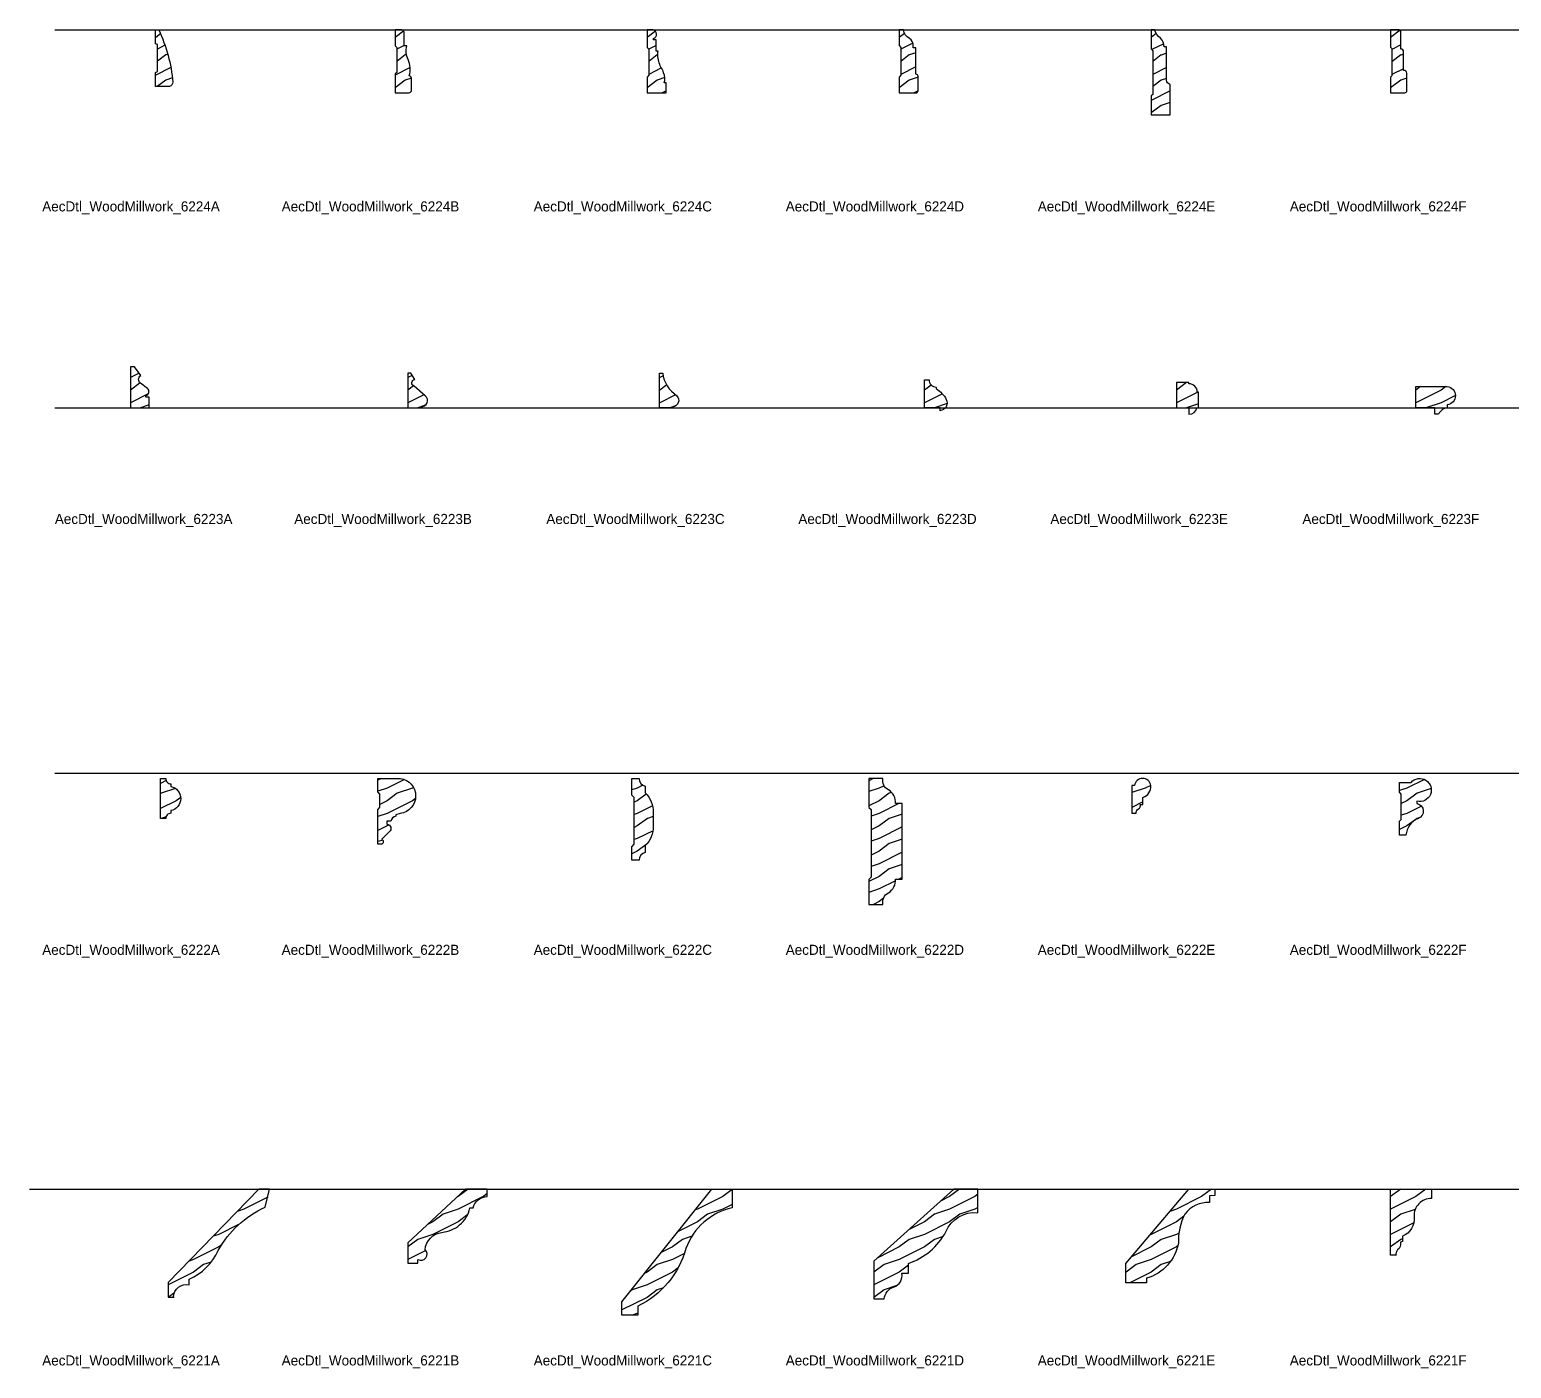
# Model space of a CAD drawing. Header units: inches. Extents: x 1 to 122, y 4 to 120.
# Drawn here: x 1 to 59.8, y 3.9 to 57 of the extents above; entities that cross this region are included whole.
import ezdxf

# ---------------------------------------------------------------- set-up
doc = ezdxf.new("R2010")
doc.units = ezdxf.units.IN
doc.header["$MEASUREMENT"] = 0
doc.layers.add('HATCH', color=170, linetype='Continuous')
doc.layers.add('THIN', color=151, linetype='Continuous')

# ---------------------------------------------------------------- blocks, each defined once
blk = doc.blocks.new('AecDtl_WoodMillwork_6221A')
at = {"layer": 'HATCH'}
h = blk.add_hatch(dxfattribs=at)
h.set_pattern_fill('WOOD_1', color=256, style=0)
h.set_pattern_definition([(216.8699, (-6.1, -10), (2.999999917824452, 2.000000123263317), [0.5, -4.5]), (206.5651, (-5.5, -10.3), (-0.9999991579409075, -1.000001309396381), [1.118034, -1.118034]), (198.4349, (-5.5, -10.8), (-2.000000434592961, -0.999998403222708), [0.632456, -2.529822])])
edge = h.paths.add_edge_path()
edge.add_arc((0.718921565199147, -4.287672921004106), 0.504328312603042, 78.00735095956162, 179.9553884398439, ccw=False)
edge.add_line((0.823714025946777, -3.794351943279171), (0.8237140259467779, -3.582126884706593))
edge.add_arc((-0.1074690634165307, -1.476442249844094), 2.302392174980668, 293.8561373262081, 335.2048836264208)
edge.add_arc((5.487186724402848, -4.36769849723262), 3.998737677036912, 114.1585253550115, 151.2116962114855, ccw=False)
edge.add_line((3.850652662372603, -0.719183830471728), (4.02352044570652, 0))
edge.add_line((4.02352044570652, 0), (3.59828942601367, 0))
edge.add_line((3.59828942601367, 0), (0, -3.706458108261511))
edge.add_line((0, -3.706458108261511), (0, -4.287297007446742))
edge.add_line((0, -4.287297007446742), (0.2361261670804629, -4.287297007446742))
at = {"layer": 'THIN'}
blk.add_lwpolyline([(0.2145934054698451, -4.287280241634456, -0.4766972513331473), (0.823714025946777, -3.794351943279171), (0.8237140259467779, -3.582126884706593, 0.1824013422802083), (1.982673007658144, -2.442007291742296, -0.1630985059143437), (3.850652662372603, -0.719183830471728), (4.02352044570652, 0), (3.59828942601367, 0), (0, -3.706458108261511), (0, -4.287297007446742), (0.2361261670804629, -4.287297007446742)], format="xyb", dxfattribs=at)
blk = doc.blocks.new('AecDtl_WoodMillwork_6221B')
at = {"layer": 'HATCH'}
h = blk.add_hatch(dxfattribs=at)
h.set_pattern_fill('WOOD_1', color=256, style=0)
h.set_pattern_definition([(216.8699, (-15.6, -10), (2.999999917824452, 2.000000123263317), [0.5, -4.5]), (206.5651, (-15, -10.3), (-0.9999991579409075, -1.000001309396381), [1.118034, -1.118034]), (198.4349, (-15, -10.8), (-2.000000434592961, -0.999998403222708), [0.632456, -2.529822])])
edge = h.paths.add_edge_path()
edge.add_line((0.40625, -2.9375), (0.40625, -2.796875))
edge.add_arc((0.5264396687632065, -2.586849061509509), 0.2419844030432966, 240.2191740531227, 408.2730514380039)
edge.add_arc((1.4496875, -2.4790625), 0.7656575248193537, 96.77404674384888, 174.5430396112782, ccw=False)
edge.add_arc((1.197219180813917, -0.3536112177171749), 1.374735758096277, 276.7740467438491, 309.0070565686477)
edge.add_arc((1.334238797939239, -0.5227737499167482), 1.1570425386857, 309.0070565686476, 348.6743344146636)
edge.add_line((2.46875, -0.75), (2.59375, -0.75))
edge.add_arc((3.15625, -0.8725754310344822), 0.5757004310344827, 90, 167.7067486807067, ccw=False)
edge.add_line((3.15625, -0.296875), (3.15625, 0))
edge.add_line((3.15625, 0), (2.296875, 0))
edge.add_line((2.296875, 0), (0, -2.140625))
edge.add_line((0, -2.140625), (0, -2.9375))
at = {"layer": 'THIN'}
blk.add_line((0, -2.9375), (0.40625, -2.9375), dxfattribs=at)
blk.add_lwpolyline([(0.40625, -2.9375), (0.40625, -2.796875, 0.9008298082738273), (0.6875, -2.40625, -0.3529846201391901), (1.359375, -1.71875, 0.1415777619055457), (2.0625, -1.421875, 0.1748304510686515), (2.46875, -0.75), (2.59375, -0.75, -0.3526792181139616), (3.15625, -0.296875), (3.15625, 0), (2.296875, 0), (0, -2.140625), (0, -2.9375)], format="xyb", dxfattribs=at)
blk = doc.blocks.new('AecDtl_WoodMillwork_6221C')
at = {"layer": 'HATCH'}
h = blk.add_hatch(dxfattribs=at)
h.set_pattern_fill('WOOD_1', color=256, style=0)
h.set_pattern_definition([(216.8699, (-24.1, -10), (2.999999917824452, 2.000000123263317), [0.5, -4.5]), (206.5651, (-23.5, -10.3), (-0.9999991579409075, -1.000001309396381), [1.118034, -1.118034]), (198.4349, (-23.5, -10.8), (-2.000000434592961, -0.999998403222708), [0.632456, -2.529822])])
edge = h.paths.add_edge_path()
edge.add_arc((-0.9105664946570329, -1.41341950234453), 3.578665177592983, 295.5549848357057, 344.6178785337512, ccw=False)
edge.add_line((0.6331876371730374, -4.641990027170369), (0.6331876371730374, -5.008226496390759))
edge.add_line((0.6331876371730374, -5.008226496390759), (0, -5.008226496390759))
edge.add_line((0, -5.008226496390759), (0, -4.477001560586187))
edge.add_line((0, -4.477001560586187), (3.570637508782184, -3.552713678800501e-15))
edge.add_line((3.570637508782184, -3.552713678800501e-15), (4.371650335432768, -3.552713678800501e-15))
edge.add_line((4.371650335432768, -3.552713678800501e-15), (4.371650335432768, -0.7420245341557017))
edge.add_arc((4.930615131897849, -3.219287915756667), 2.539542381120721, 102.7151729457902, 160.2870367366063)
at = {"layer": 'THIN'}
blk.add_lwpolyline([(2.539904530673912, -2.362679296430551, -0.217408663076586), (0.6331876371730374, -4.641990027170369), (0.6331876371730374, -5.008226496390759), (0, -5.008226496390759), (0, -4.477001560586187), (3.570637508782184, -3.552713678800501e-15), (4.371650335432768, -3.552713678800501e-15), (4.371650335432768, -0.7420245341557017, 0.2566255038243066)], format="xyb", close=True, dxfattribs=at)
blk = doc.blocks.new('AecDtl_WoodMillwork_6221D')
at = {"layer": 'HATCH'}
h = blk.add_hatch(dxfattribs=at)
h.set_pattern_fill('WOOD_1', color=256, style=0)
h.set_pattern_definition([(216.8699, (-34.1, -10), (2.999999917824452, 2.000000123263317), [0.5, -4.5]), (206.5651, (-33.5, -10.3), (-0.9999991579409075, -1.000001309396381), [1.118034, -1.118034]), (198.4349, (-33.5, -10.8), (-2.000000434592961, -0.999998403222708), [0.632456, -2.529822])])
edge = h.paths.add_edge_path()
edge.add_arc((0.6236786226765361, -3.425275562320764), 0.4927986422898808, 288.346798726669, 370.5488583287895)
edge.add_line((1.108148549428819, -3.335056983771842), (1.366150884648562, -3.335056983771842))
edge.add_line((1.366150884648562, -3.335056983771842), (1.366150884648562, -2.948270435479078))
edge.add_arc((0.5056105407684726, -0.4087220527775361), 2.681386893293707, 288.7192409211042, 331.2302624266766)
edge.add_arc((3.998162663103116, -2.164668856222267), 1.233340638074628, 84.26567023391118, 157.8294161474603, ccw=False)
edge.add_line((4.121393048335229, -0.9375), (4.121393048335229, 0))
edge.add_line((4.121393048335229, 0), (3.168268048335229, 0))
edge.add_line((3.168268048335229, 0), (0, -2.860518242265941))
edge.add_line((0, -2.860518242265941), (0, -4.360518242265941))
edge.add_line((0, -4.360518242265941), (0.40625, -4.360518242265941))
edge.add_arc((0.9510644531835908, -4.412493275256948), 0.5472880342672872, 108.34679872666791, 174.5505027392933, ccw=False)
at = {"layer": 'THIN'}
blk.add_lwpolyline([(0.778795783981657, -3.893024606265689, 0.3748899082632714), (1.108148549428819, -3.335056983771842), (1.366150884648562, -3.335056983771842), (1.366150884648562, -2.948270435479078, 0.1876463474584343), (2.856009744062916, -1.699248788912872, -0.3324800401834211), (4.121393048335229, -0.9375), (4.121393048335229, 0), (3.168268048335229, 0), (0, -2.860518242265941), (0, -4.360518242265941), (0.40625, -4.360518242265941, -0.2971805640538573)], format="xyb", close=True, dxfattribs=at)
blk = doc.blocks.new('AecDtl_WoodMillwork_6221E')
at = {"layer": 'HATCH'}
h = blk.add_hatch(dxfattribs=at)
h.set_pattern_fill('WOOD_1', color=256, style=0)
h.set_pattern_definition([(216.8699, (-44.1, -10), (2.999999917824452, 2.000000123263317), [0.5, -4.5]), (206.5651, (-43.5, -10.3), (-0.9999991579409075, -1.000001309396381), [1.118034, -1.118034]), (198.4349, (-43.5, -10.8), (-2.000000434592961, -0.999998403222708), [0.632456, -2.529822])])
edge = h.paths.add_edge_path()
edge.add_arc((3.276656590777655, -1.725836746689655), 1.19471464703496, 88.12916094200934, 142.1152791959041)
edge.add_arc((4.371888792296268, -2.039267234129913), 2.291386917331463, 152.8088167671078, 182.3442055873278)
edge.add_arc((0.3056456024397676, -1.808746176736854), 1.806117415546729, 286.5318179662761, 349.6578508506426, ccw=False)
edge.add_line((0.819572268396513, -3.540202067240502), (0.819572268396513, -3.71950472282534))
edge.add_line((0.819572268396513, -3.71950472282534), (0, -3.71950472282534))
edge.add_line((0, -3.71950472282534), (0, -2.947591080011636))
edge.add_line((0, -2.947591080011636), (2.487715959955786, 0))
edge.add_line((2.487715959955786, 0), (3.5257495113635, 0))
edge.add_line((3.5257495113635, 0), (3.5257495113635, -0.259423704740172))
edge.add_line((3.5257495113635, -0.259423704740172), (3.315659841881207, -0.2673559289879179))
at = {"layer": 'THIN'}
blk.add_line((3.315659841881207, -0.2673559289879179), (3.315659841881207, -0.5317589291906355), dxfattribs=at)
blk.add_lwpolyline([(3.315659841881207, -0.5317589291906355, 0.2400146983141919), (2.333730600816537, -0.9921926468048934, 0.1295906592993583), (2.082419457115471, -2.132991127479407, -0.2826229237096507), (0.819572268396513, -3.540202067240502), (0.819572268396513, -3.71950472282534), (0, -3.71950472282534), (0, -2.947591080011636), (2.487715959955786, 0), (3.5257495113635, 0), (3.5257495113635, -0.259423704740172), (3.315659841881207, -0.2673559289879179)], format="xyb", dxfattribs=at)
blk = doc.blocks.new('AecDtl_WoodMillwork_6221F')
at = {"layer": 'HATCH'}
h = blk.add_hatch(dxfattribs=at)
h.set_pattern_fill('WOOD_1', color=256, style=0)
h.set_pattern_definition([(216.8699, (-54.6, -10), (2.999999917824452, 2.000000123263317), [0.5, -4.5]), (206.5651, (-54, -10.3), (-0.9999991579409075, -1.000001309396381), [1.118034, -1.118034]), (198.4349, (-54, -10.8), (-2.000000434592961, -0.999998403222708), [0.632456, -2.529822])])
edge = h.paths.add_edge_path()
edge.add_line((0.46875, -2.078125), (0.390625, -2.109375))
edge.add_arc((0.1060776829871557, -2.174307166648726), 0.2918618883734326, -55.0211557789915, 12.854482236258775, ccw=False)
edge.add_arc((0.4442519312677717, -2.570414555050917), 0.2320144215469909, 137.4263825247682, 193.6073894769003)
edge.add_line((0.21875, -2.625), (0, -2.625))
edge.add_line((0, -2.625), (0, 0))
edge.add_line((0, 0), (1.625, 0))
edge.add_line((1.625, 0), (1.625, -0.375))
edge.add_arc((1.604178539579543, -1.048397405897227), 0.6737192289694237, 88.2289776728668, 183.6477121047862)
edge.add_arc((0.1879356487216626, -1.180406270232121), 0.7492110178826347, -67.98721786658223, 6.833597329176882, ccw=False)
edge.add_line((0.46875, -1.875), (0.46875, -2.078125))
at = {"layer": 'THIN'}
blk.add_lwpolyline([(0.46875, -2.078125), (0.390625, -2.109375, -0.3051374278494624), (0.2733944962688071, -2.413448225185689, 0.2501670570393131), (0.21875, -2.625), (0, -2.625), (0, 0), (1.625, 0), (1.625, -0.375, 0.4421930999761139), (0.9318242020084213, -1.091260492958789, -0.3385825579024176), (0.46875, -1.875)], format="xyb", close=True, dxfattribs=at)
blk = doc.blocks.new('AecDtl_WoodMillwork_6222A')
at = {"layer": 'HATCH'}
h = blk.add_hatch(dxfattribs=at)
h.set_pattern_fill('WOOD_1', color=256, style=0)
h.set_pattern_definition([(216.8699, (-5.787440309808096, -26.29364704095915), (2.999999917824452, 2.000000123263317), [0.5, -4.5]), (206.5651, (-5.187440309808096, -26.59364704095915), (-0.9999991579409075, -1.000001309396381), [1.118034, -1.118034]), (198.4349, (-5.187440309808096, -27.09364704095915), (-2.000000434592961, -0.999998403222708), [0.632456, -2.529822])])
edge = h.paths.add_edge_path()
edge.add_line((0.4159476580250132, -1.27847498855434), (0.4159476580250132, -1.382209162519842))
edge.add_arc((0.4151277710177661, -1.57849608079411), 0.1962886305936077, 89.76067792796002, 184.3737505614346)
edge.add_line((0.2194107730421502, -1.593465489724576), (0, -1.593465489724576))
edge.add_line((0, -1.593465489724576), (0, 0))
edge.add_line((0, 0), (0.2194107730421502, 0))
edge.add_arc((0.4151277710177661, -0.01496940893046173), 0.1962886305936099, 175.6262494385664, 270.23932207204)
edge.add_line((0.4159476580250132, -0.2112563272047332), (0.4159476580250132, -0.3149905011702394))
edge.add_arc((0.31553894327336, -0.7967327448622896), 0.4920950104964787, -78.22649656050447, 78.22649656050447, ccw=False)
at = {"layer": 'THIN'}
blk.add_lwpolyline([(0.4159476580250132, -1.27847498855434), (0.4159476580250132, -1.382209162519842, 0.4379968673097874), (0.2194107730421502, -1.593465489724576), (0, -1.593465489724576), (0, 0), (0.2194107730421502, 0, 0.4379968673097873), (0.4159476580250132, -0.2112563272047332), (0.4159476580250132, -0.3149905011702394, -0.8130619659653682)], format="xyb", close=True, dxfattribs=at)
blk = doc.blocks.new('AecDtl_WoodMillwork_6222B')
at = {"layer": 'HATCH'}
h = blk.add_hatch(dxfattribs=at)
h.set_pattern_fill('WOOD_1', color=256, style=0)
h.set_pattern_definition([(216.8699, (-14.41677311854264, -26.29364704095914), (2.999999917824452, 2.000000123263317), [0.5, -4.5]), (206.5651, (-13.81677311854264, -26.59364704095914), (-0.9999991579409075, -1.000001309396381), [1.118034, -1.118034]), (198.4349, (-13.81677311854264, -27.09364704095914), (-2.000000434592961, -0.999998403222708), [0.632456, -2.529822])])
edge = h.paths.add_edge_path()
edge.add_line((0.07374608961688267, -0.6200987608451349), (0, -0.5350426085165552))
edge.add_line((0, -0.5350426085165552), (0, 0))
edge.add_line((0, 0), (0.88820108837783, 0))
edge.add_arc((0.7986083626421614, -0.6951518715775009), 0.7009015487659084, -82.77359956808169, 82.65607581300651, ccw=False)
edge.add_line((0.8867750217391084, -1.390486051153143), (0.7136055454690986, -1.43948516102364))
edge.add_line((0.7136055454690986, -1.43948516102364), (0.7136055454690986, -1.494807549340148))
edge.add_arc((0.7575170821930097, -1.732736587774944), 0.2419472057866386, 100.456689767155, 171.9428434604384)
edge.add_line((0.5179581999024538, -1.698825051335827), (0.3599725094968296, -1.698825051335827))
edge.add_line((0.3599725094968296, -1.698825051335827), (0.3599725094968296, -1.818644339965719))
edge.add_arc((0.360990628060204, -1.97869247104612), 0.1600513693404041, -59.14423522594092, 90.36447229651901, ccw=False)
edge.add_line((0.4430775550606967, -2.116090350372385), (0.1588422301154431, -2.41602770369553))
edge.add_arc((0.1164444627979613, -2.508161861613374), 0.1014212686212193, -86.32874124636368, 65.28932999464752, ccw=False)
edge.add_line((0.1229386407033584, -2.609375), (0, -2.609375))
edge.add_line((0, -2.609375), (0, -1.239164142299138))
edge.add_line((0, -1.239164142299138), (0.07374608961688267, -1.14410942149123))
edge.add_line((0.07374608961688267, -1.14410942149123), (0.07374608961688267, -0.6200987608451349))
at = {"layer": 'THIN'}
blk.add_lwpolyline([(0.07374608961688267, -0.6200987608451349), (0, -0.5350426085165552), (0, 0), (0.88820108837783, 0, -0.8802986369075878), (0.8867750217391084, -1.390486051153143), (0.7136055454690986, -1.43948516102364), (0.7136055454690986, -1.494807549340148, 0.3224427166575258), (0.5179581999024538, -1.698825051335827), (0.3599725094968296, -1.698825051335827), (0.3599725094968296, -1.818644339965719, -0.7639267362973422), (0.4430775550606967, -2.116090350372385), (0.1588422301154431, -2.41602770369553, -0.7786054044960806), (0.1229386407033584, -2.609375), (0, -2.609375), (0, -1.239164142299138), (0.07374608961688267, -1.14410942149123)], format="xyb", close=True, dxfattribs=at)
blk = doc.blocks.new('AecDtl_WoodMillwork_6222C')
at = {"layer": 'HATCH'}
h = blk.add_hatch(dxfattribs=at)
h.set_pattern_fill('WOOD_1', color=256, style=0)
h.set_pattern_definition([(216.8699, (-24.49294013452263, -26.29364704095915), (2.999999917824452, 2.000000123263317), [0.5, -4.5]), (206.5651, (-23.89294013452263, -26.59364704095915), (-0.9999991579409075, -1.000001309396381), [1.118034, -1.118034]), (198.4349, (-23.89294013452263, -27.09364704095915), (-2.000000434592961, -0.999998403222708), [0.632456, -2.529822])])
edge = h.paths.add_edge_path()
edge.add_line((-6.507981677117414e-06, 0.0015329912396993), (0.2974198244469157, 0.0015329912396993))
edge.add_arc((0.5800533163693338, -0.02472880489538554), 0.2838509691589943, 174.6914218409046, 259.9734015671341)
edge.add_line((0.5306333478770959, -0.3042445278998827), (0.5306333478770959, -0.5755839773268576))
edge.add_arc((-0.1809457342111571, -1.325722469833728), 1.033949973647681, -1.3231540412451182, 46.51108481085288, ccw=False)
edge.add_line((0.8527285464105852, -1.34959776223328), (0.8527285464105852, -1.892724265604862))
edge.add_arc((-0.1809457342111536, -1.916599558004414), 1.033949973647678, -46.51108481085288, 1.3231540412451182, ccw=False)
edge.add_line((0.5306333478770959, -2.666738050511281), (0.5306333478770959, -2.938077499938256))
edge.add_arc((0.5800533163693373, -3.217593222942753), 0.2838509691589953, 100.0265984328666, 185.308578159096)
edge.add_line((0.2974198244469157, -3.243855019077841), (-6.507981677117414e-06, -3.243855019077841))
edge.add_line((-6.507981677117414e-06, -3.243855019077841), (-6.507981677117414e-06, -2.707994267656744))
edge.add_line((-6.507981677117414e-06, -2.707994267656744), (0.092147958796577, -2.604226717167119))
edge.add_line((0.092147958796577, -2.604226717167119), (0.092147958796577, -0.7615191831937871))
edge.add_line((0.092147958796577, -0.7615191831937871), (-6.507981677117414e-06, -0.661159526636272))
edge.add_line((-6.507981677117414e-06, -0.661159526636272), (-6.507981677117414e-06, 0.0015329912396993))
at = {"layer": 'THIN'}
blk.add_lwpolyline([(-6.507981677117414e-06, 0.0015329912396993), (0.2974198244469157, 0.0015329912396993, 0.3902958438202805), (0.5306333478770959, -0.3042445278998827), (0.5306333478770959, -0.5755839773268576, -0.2118007307607905), (0.8527285464105852, -1.34959776223328), (0.8527285464105852, -1.892724265604862, -0.2118007307607905), (0.5306333478770959, -2.666738050511281), (0.5306333478770959, -2.938077499938256, 0.3902958438202802), (0.2974198244469157, -3.243855019077841), (-6.507981677117414e-06, -3.243855019077841), (-6.507981677117414e-06, -2.707994267656744), (0.092147958796577, -2.604226717167119), (0.092147958796577, -0.7615191831937871), (-6.507981677117414e-06, -0.661159526636272)], format="xyb", close=True, dxfattribs=at)
blk = doc.blocks.new('AecDtl_WoodMillwork_6222D')
at = {"layer": 'HATCH'}
h = blk.add_hatch(dxfattribs=at)
h.set_pattern_fill('WOOD_1', color=256, style=0)
h.set_pattern_definition([(216.8699, (-33.89736248161771, -26.29364704095914), (2.999999917824452, 2.000000123263317), [0.5, -4.5]), (206.5651, (-33.29736248161771, -26.59364704095914), (-0.9999991579409075, -1.000001309396381), [1.118034, -1.118034]), (198.4349, (-33.29736248161771, -27.09364704095914), (-2.000000434592961, -0.999998403222708), [0.632456, -2.529822])])
edge = h.paths.add_edge_path()
edge.add_line((0, 0), (0, -1.153834090043027))
edge.add_line((0, -1.153834090043027), (0.09186903549435499, -1.229029221176745))
edge.add_line((0.09186903549435499, -1.229029221176745), (0.09186903549435499, -3.918350099256529))
edge.add_line((0.09186903549435499, -3.918350099256529), (0.003378252892517253, -4.008157423741686))
edge.add_line((0.003378252892517253, -4.008157423741686), (0.003378252892517253, -4.996936781685623))
edge.add_line((0.003378252892517253, -4.996936781685623), (0.5602479555998414, -4.996936781685623))
edge.add_arc((0.9595445637669826, -4.906347403264725), 0.4094437895199634, 116.9212774227731, 192.7824535017859, ccw=False)
edge.add_arc((0.469742866908085, -4.036932705290209), 0.5890947832969928, 301.1150445447349, 364.2760923750217)
edge.add_line((1.057197806405519, -3.993008250053997), (1.328193118489224, -3.993008250053997))
edge.add_line((1.328193118489224, -3.993008250053997), (1.328193118489224, -0.9963933814307531))
edge.add_line((1.328193118489224, -0.9963933814307531), (1.057197806405519, -0.9963933814307531))
edge.add_arc((0.469742866908085, -0.9524689261945412), 0.5890947832969933, 355.7239076249783, 418.8849554552651)
edge.add_arc((0.9595445637669826, -0.08305422822002484), 0.4094437895199614, 168.2965374603207, 243.0787225772269, ccw=False)
edge.add_line((0.5586128838622315, 0), (0, 0))
at = {"layer": 'THIN'}
blk.add_lwpolyline([(0, 0), (0, -1.153834090043027), (0.09186903549435499, -1.229029221176745), (0.09186903549435499, -3.918350099256529), (0.003378252892517253, -4.008157423741686), (0.003378252892517253, -4.996936781685623), (0.5602479555998414, -4.996936781685623, -0.3436502041787192), (0.7741623955100891, -4.541275261806575, 0.2827879158923836), (1.057197806405519, -3.993008250053997), (1.328193118489224, -3.993008250053997), (1.328193118489224, -0.9963933814307531), (1.057197806405519, -0.9963933814307531, 0.2827879158923836), (0.7741623955100891, -0.4481263696781745, -0.3383946902133233), (0.5586128838622315, 0)], format="xyb", close=True, dxfattribs=at)
blk = doc.blocks.new('AecDtl_WoodMillwork_6222E')
at = {"layer": 'HATCH'}
h = blk.add_hatch(dxfattribs=at)
h.set_pattern_fill('WOOD_1', color=256, style=0)
h.set_pattern_definition([(216.8699, (-44.33523826492999, -26.29364704095914), (2.999999917824452, 2.000000123263317), [0.5, -4.5]), (206.5651, (-43.73523826492999, -26.59364704095914), (-0.9999991579409075, -1.000001309396381), [1.118034, -1.118034]), (198.4349, (-43.73523826492999, -27.09364704095914), (-2.000000434592961, -0.999998403222708), [0.632456, -2.529822])])
edge = h.paths.add_edge_path()
edge.add_line((0.1046357843237615, -0.2828733889359114), (0, -0.2828733889359114))
edge.add_line((0, -0.2828733889359114), (0, -1.376623388935911))
edge.add_line((0, -1.376623388935911), (0.171875, -1.376623388935911))
edge.add_arc((0.3296485995850631, -1.351176034164126), 0.1598126296351728, 113.6167336223483, 189.162347045722, ccw=False)
edge.add_arc((0.2150382819417516, -1.089052082369275), 0.1262721323058493, 293.6167336223479, 386.4170533338516)
edge.add_line((0.328125, -1.032873388935911), (0.4375, -1.032873388935911))
edge.add_line((0.4375, -1.032873388935911), (0.4375, -0.7516233889359114))
edge.add_arc((0.3048201281563294, -0.3246284743734655), 0.4471337668468389, 287.2615555960956, 365.358309351945)
edge.add_arc((0.4272349793130061, -0.325536184954494), 0.3255723771194337, 7.529657086965953, 172.2508213917481)
at = {"layer": 'THIN'}
blk.add_lwpolyline([(0.1046357843237615, -0.2828733889359114), (0, -0.2828733889359114), (0, -1.376623388935911), (0.171875, -1.376623388935911, -0.3421114236213674), (0.265625, -1.204748388935911, 0.4286021987217449), (0.328125, -1.032873388935911), (0.4375, -1.032873388935911), (0.4375, -0.7516233889359114, 0.3545937513370961), (0.75, -0.2828733889359114, 0.8748263950054882), (0.1046357843237615, -0.2816370718029795)], format="xyb", dxfattribs=at)
blk = doc.blocks.new('AecDtl_WoodMillwork_6222F')
at = {"layer": 'HATCH'}
h = blk.add_hatch(dxfattribs=at)
h.set_pattern_fill('WOOD_1', color=256, style=0)
h.set_pattern_definition([(216.8699, (-54.95396024211325, -26.29364704095914), (2.999999917824452, 2.000000123263317), [0.5, -4.5]), (206.5651, (-54.35396024211325, -26.59364704095914), (-0.9999991579409075, -1.000001309396381), [1.118034, -1.118034]), (198.4349, (-54.35396024211325, -27.09364704095914), (-2.000000434592961, -0.999998403222708), [0.632456, -2.529822])])
edge = h.paths.add_edge_path()
edge.add_arc((1.03281980579861, -2.312005994508574), 0.7791262013306612, 111.1750384336943, 175.4547929779272)
edge.add_line((0.2561438641925449, -2.250263631982723), (0.002416966785858676, -2.250263631982723))
edge.add_line((0.002416966785858676, -2.250263631982723), (0.002416966785858676, -1.70012564765004))
edge.add_line((0.002416966785858676, -1.70012564765004), (0.06930260022664214, -1.63393213657973))
edge.add_line((0.06930260022664214, -1.63393213657973), (0.06930260022664214, -0.62012777213749))
edge.add_line((0.06930260022664214, -0.62012777213749), (-1.092302162675196e-05, -0.5453745841180933))
edge.add_line((-1.092302162675196e-05, -0.5453745841180933), (-1.092302162675196e-05, -0.1559370869897485))
edge.add_line((-1.092302162675196e-05, -0.1559370869897485), (0.4591174381021617, -0.1559370869897485))
edge.add_arc((0.803521702186913, -0.4582959544062923), 0.4582959544062922, -104.02523506585709, 138.7195050175985, ccw=False)
edge.add_line((0.6924540331338491, -0.9029296853762787), (0.6924540331338491, -0.9958926251925213))
edge.add_arc((0.6356548674349867, -1.299311365214152), 0.3086892888008921, -69.18979979967457, 79.39710063654672, ccw=False)
at = {"layer": 'THIN'}
blk.add_lwpolyline([(0.7513851185438867, -1.585485413650893, 0.2880668746159019), (0.2561438641925449, -2.250263631982723), (0.002416966785858676, -2.250263631982723), (0.002416966785858676, -1.70012564765004), (0.06930260022664214, -1.63393213657973), (0.06930260022664214, -0.62012777213749), (-1.092302162675196e-05, -0.5453745841180933), (-1.092302162675196e-05, -0.1559370869897485), (0.4591174381021617, -0.1559370869897485, -1.780972702875112), (0.6924540331338491, -0.9029296853762787), (0.6924540331338491, -0.9958926251925213, -0.7575768127313908), (0.745323954765972, -1.587862518918985, 0.2525771568597459)], format="xyb", dxfattribs=at)
blk = doc.blocks.new('AecDtl_WoodMillwork_6223A')
at = {"layer": 'HATCH'}
h = blk.add_hatch(dxfattribs=at)
h.set_pattern_fill('WOOD_1', color=256, style=0)
h.set_pattern_definition([(216.8699, (-4.6, -41), (2.999999917824452, 2.000000123263317), [0.5, -4.5]), (206.5651, (-4, -41.3), (-0.9999991579409075, -1.000001309396381), [1.118034, -1.118034]), (198.4349, (-4, -41.8), (-2.000000434592961, -0.999998403222708), [0.632456, -2.529822])])
edge = h.paths.add_edge_path()
edge.add_line((-0.001479582658751255, 1.629708580679974), (-0.001479582658751255, -0.004627630868860422))
edge.add_line((-0.001479582658751255, -0.004627630868860422), (0.7459345205972303, -0.004627630868860422))
edge.add_line((0.7459345205972303, -0.004627630868860422), (0.7459345205972303, 0.4256116207951095))
edge.add_line((0.7459345205972303, 0.4256116207951095), (0.6038945853570787, 0.4256116207951095))
edge.add_line((0.6038945853570787, 0.4256116207951095), (0.6038945853570787, 0.4922647958265856))
edge.add_arc((0.5763180228730453, 0.6466501316664761), 0.1568288835668723, 280.12745984841, 413.0778324609318)
edge.add_line((0.6705297715416441, 0.7720273430473128), (0.3962358337830549, 0.9781390537866486))
edge.add_arc((0.5056337797838086, 1.124316591068911), 0.1825808943868202, 120.13107922218819, 233.189150672897, ccw=False)
edge.add_line((0.413981831264616, 1.282227019248069), (0.1639098758769562, 1.629708580679974))
edge.add_line((0.1639098758769562, 1.629708580679974), (-0.001479582658751255, 1.629708580679974))
at = {"layer": 'THIN'}
blk.add_lwpolyline([(-0.001479582658751255, 1.629708580679974), (-0.001479582658751255, -0.004627630868860422), (0.7459345205972303, -0.004627630868860422), (0.7459345205972303, 0.4256116207951095), (0.6038945853570787, 0.4256116207951095), (0.6038945853570787, 0.4922647958265856, 0.655319153065171), (0.6705297715416441, 0.7720273430473128), (0.3962358337830549, 0.9781390537866486, -0.5376459662913207), (0.413981831264616, 1.282227019248069), (0.1639098758769562, 1.629708580679974)], format="xyb", close=True, dxfattribs=at)
blk = doc.blocks.new('AecDtl_WoodMillwork_6223B')
at = {"layer": 'HATCH'}
h = blk.add_hatch(dxfattribs=at)
h.set_pattern_fill('WOOD_1', color=256, style=0)
h.set_pattern_definition([(216.8699, (-15.6, -41), (2.999999917824452, 2.000000123263317), [0.5, -4.5]), (206.5651, (-15, -41.3), (-0.9999991579409075, -1.000001309396381), [1.118034, -1.118034]), (198.4349, (-15, -41.8), (-2.000000434592961, -0.999998403222708), [0.632456, -2.529822])])
edge = h.paths.add_edge_path()
edge.add_line((0.125, 1.375), (0, 1.375))
edge.add_line((0, 1.375), (0, -0.0001115999536196455))
edge.add_line((0, -0.0001115999536196455), (0.5212621262287271, -0.0001115999536196455))
edge.add_line((0.5212621262287271, -0.0001115999536196455), (0.5212621262287271, 0.05516226278970748))
edge.add_arc((0.556689850474946, 0.2872134239389581), 0.2347399945385992, 261.3195656366595, 413.8419878443283)
edge.add_line((0.6951897682328223, 0.4767408304453653), (0.253411608971799, 0.8579467863078278))
edge.add_arc((0.3067378277091386, 0.9885318198463224), 0.141053665635007, 101.10096850572091, 247.78666632913848, ccw=False)
edge.add_line((0.2795795589068248, 1.126946288110055), (0.125, 1.375))
at = {"layer": 'THIN'}
blk.add_lwpolyline([(0.125, 1.375), (0, 1.375), (0, -0.0001115999536196455), (0.5212621262287271, -0.0001115999536196455), (0.5212621262287271, 0.05516226278970748, 0.7849631005227735), (0.6951897682328223, 0.4767408304453653), (0.253411608971799, 0.8579467863078278, -0.7446014871579908), (0.2795795589068248, 1.126946288110055)], format="xyb", close=True, dxfattribs=at)
blk = doc.blocks.new('AecDtl_WoodMillwork_6223C')
at = {"layer": 'HATCH'}
h = blk.add_hatch(dxfattribs=at)
h.set_pattern_fill('WOOD_1', color=256, style=0)
h.set_pattern_definition([(216.8699, (-25.6, -41), (2.999999917824452, 2.000000123263317), [0.5, -4.5]), (206.5651, (-25, -41.3), (-0.9999991579409075, -1.000001309396381), [1.118034, -1.118034]), (198.4349, (-25, -41.8), (-2.000000434592961, -0.999998403222708), [0.632456, -2.529822])])
edge = h.paths.add_edge_path()
edge.add_line((0.5197176942442425, 0.03841933127362296), (0.5197176942442425, 3.543074768685983e-06))
edge.add_line((0.5197176942442425, 3.543074768685983e-06), (-0.003121448872786203, 3.543074768685983e-06))
edge.add_line((-0.003121448872786203, 3.543074768685983e-06), (-0.003121448872786203, 1.375015943836466))
edge.add_line((-0.003121448872786203, 1.375015943836466), (0.117057875804278, 1.375015943836466))
edge.add_arc((1.386932735250699, 1.55054882828388), 1.281949278316618, 187.8700373919378, 236.504556726668)
edge.add_arc((0.4906161053484475, 0.2992455192165124), 0.2624446661547524, -83.6335750330802, 43.98128606412831, ccw=False)
at = {"layer": 'THIN'}
blk.add_lwpolyline([(0.5197176942442425, 0.03841933127362296), (0.5197176942442425, 3.543074768685983e-06), (-0.003121448872786203, 3.543074768685983e-06), (-0.003121448872786203, 1.375015943836466), (0.117057875804278, 1.375015943836466, 0.2154519726074228), (0.6794625348831822, 0.4814932320829897, -0.6225351501067822)], format="xyb", close=True, dxfattribs=at)
blk = doc.blocks.new('AecDtl_WoodMillwork_6223D')
at = {"layer": 'HATCH'}
h = blk.add_hatch(dxfattribs=at)
h.set_pattern_fill('WOOD_1', color=256, style=0)
h.set_pattern_definition([(216.8699, (-36.1, -41), (2.999999917824452, 2.000000123263317), [0.5, -4.5]), (206.5651, (-35.5, -41.3), (-0.9999991579409075, -1.000001309396381), [1.118034, -1.118034]), (198.4349, (-35.5, -41.8), (-2.000000434592961, -0.999998403222708), [0.632456, -2.529822])])
edge = h.paths.add_edge_path()
edge.add_arc((-0.1441697798333834, -0.2142069948342851), 1.155277017374907, 28.397011125342715, 57.73159251831481, ccw=False)
edge.add_arc((0.585594044745875, 0.1985495433357229), 0.3174302087712766, -82.90666550265809, 25.502187525211582, ccw=False)
edge.add_line((0.6247922419815382, -0.1164511531302637), (0.6247922419815382, -0.00344427044995399))
edge.add_line((0.6247922419815382, -0.00344427044995399), (-6.856893698170552e-05, -0.00344427044995399))
edge.add_line((-6.856893698170552e-05, -0.00344427044995399), (-6.856893698170552e-05, 1.117871467820656))
edge.add_line((-6.856893698170552e-05, 1.117871467820656), (0.195980570962405, 1.117871467820656))
edge.add_arc((0.4559712057424505, 1.087890363411937), 0.2617135777809351, 173.4219297942665, 273.6465787483608)
edge.add_line((0.472616672683543, 0.8267066632597064), (0.472616672683543, 0.7626448152506669))
at = {"layer": 'THIN'}
blk.add_lwpolyline([(0.472616672683543, 0.7626448152506669, -0.1286998580587083), (0.8720966622751263, 0.335217709305212, -0.5117745985019132), (0.6247922419815382, -0.1164511531302637), (0.6247922419815382, -0.00344427044995399), (-6.856893698170552e-05, -0.00344427044995399), (-6.856893698170552e-05, 1.117871467820656), (0.195980570962405, 1.117871467820656, 0.4675015611649181), (0.472616672683543, 0.8267066632597064)], format="xyb", close=True, dxfattribs=at)
blk = doc.blocks.new('AecDtl_WoodMillwork_6223E')
at = {"layer": 'HATCH'}
h = blk.add_hatch(dxfattribs=at)
h.set_pattern_fill('WOOD_1', color=256, style=0)
h.set_pattern_definition([(216.8699, (-46.1, -41), (2.999999917824452, 2.000000123263317), [0.5, -4.5]), (206.5651, (-45.5, -41.3), (-0.9999991579409075, -1.000001309396381), [1.118034, -1.118034]), (198.4349, (-45.5, -41.8), (-2.000000434592961, -0.999998403222708), [0.632456, -2.529822])])
edge = h.paths.add_edge_path()
edge.add_line((0.5, 1), (0, 1))
edge.add_line((0, 1), (0, 0))
edge.add_line((0, 0), (0.5, 0))
edge.add_line((0.5, 0), (0.5, -0.25))
edge.add_arc((0.5083271053052911, 0.05990361836838076), 0.3100154727760864, 268.4608336668662, 348.858782841315)
edge.add_line((0.8125, 0), (0.875, 0))
edge.add_line((0.875, 0), (0.875, 0.625))
edge.add_line((0.875, 0.625), (0.828125, 0.625))
edge.add_arc((0.5112936380860944, 0.6353616617042164), 0.3170007506702355, 358.1268648431122, 452.0652065940621)
edge.add_line((0.4998699294780877, 0.9521565082644656), (0.5, 1))
at = {"layer": 'THIN'}
blk.add_lwpolyline([(0.5, 1), (0, 1), (0, 0), (0.5, 0), (0.5, -0.25, 0.3659378865100757), (0.8125, 0), (0.875, 0), (0.875, 0.625), (0.828125, 0.625, 0.4344925132902272), (0.4998699294780877, 0.9521565082644656)], format="xyb", close=True, dxfattribs=at)
blk = doc.blocks.new('AecDtl_WoodMillwork_6223F')
at = {"layer": 'HATCH'}
h = blk.add_hatch(dxfattribs=at)
h.set_pattern_fill('WOOD_1', color=256, style=0)
h.set_pattern_definition([(216.8699, (-55.60000000000001, -41), (2.999999917824452, 2.000000123263317), [0.5, -4.5]), (206.5651, (-55.00000000000001, -41.3), (-0.9999991579409075, -1.000001309396381), [1.118034, -1.118034]), (198.4349, (-55.00000000000001, -41.8), (-2.000000434592961, -0.999998403222708), [0.632456, -2.529822])])
edge = h.paths.add_edge_path()
edge.add_line((0, 0), (0, 0.84375))
edge.add_line((0, 0.84375), (1.25, 0.84375))
edge.add_arc((1.20997991405082, 0.484375), 0.3615964572619314, -83.6457087269738, 83.6457087269738, ccw=False)
edge.add_line((1.25, 0.125), (1.25, 0))
edge.add_arc((1.297512755102041, -0.4266581632653086), 0.4292955277874593, 96.35429127302572, 155.7004554971811)
edge.add_line((0.90625, -0.25), (0.75, -0.25))
edge.add_line((0.75, -0.25), (0.75, 0))
edge.add_line((0.75, 0), (0, 0))
at = {"layer": 'THIN'}
blk.add_lwpolyline([(0, 0), (0, 0.84375), (1.25, 0.84375, -0.8948212071311392), (1.25, 0.125), (1.25, 0, 0.2648937942481011), (0.90625, -0.25), (0.75, -0.25), (0.75, 0)], format="xyb", close=True, dxfattribs=at)
blk = doc.blocks.new('AecDtl_WoodMillwork_6224A')
at = {"layer": 'HATCH'}
h = blk.add_hatch(dxfattribs=at)
h.set_pattern_fill('WOOD_1', color=256, style=0)
h.set_pattern_definition([(216.8699, (-5.6, -56), (2.999999917824452, 2.000000123263317), [0.5, -4.5]), (206.5651, (-5, -56.3), (-0.9999991579409075, -1.000001309396381), [1.118034, -1.118034]), (198.4349, (-5, -56.8), (-2.000000434592961, -0.999998403222708), [0.632456, -2.529822])])
edge = h.paths.add_edge_path()
edge.add_arc((-5.609668016999441, -2.652076867771846), 6.318221979146257, 5.236843878673994, 24.818836845336705, ccw=False)
edge.add_arc((0.4885332690181681, -2.064658871225831), 0.1939452084577248, 287.13046305015337, 356.8269696789011, ccw=False)
edge.add_line((0.5456595315287478, -2.25), (0, -2.25))
edge.add_line((0, -2.25), (0, -1.698111485825883))
edge.add_line((0, -1.698111485825883), (0.07220579324596077, -1.65473347640625))
edge.add_line((0.07220579324596077, -1.65473347640625), (0.07220579324596077, -0.5869822156667226))
edge.add_line((0.07220579324596077, -0.5869822156667226), (0, -0.5520797072235766))
edge.add_line((0, -0.5520797072235766), (0, 0))
edge.add_line((0, 0), (0.1250000000000009, 0))
at = {"layer": 'THIN'}
blk.add_lwpolyline([(0.1250000000000009, 0, -0.085651094338825), (0.6821811457581468, -2.075394033907799, -0.3138435089384105), (0.5456595315287478, -2.25), (0, -2.25), (0, -1.698111485825883), (0.07220579324596077, -1.65473347640625), (0.07220579324596077, -0.5869822156667226), (0, -0.5520797072235766), (0, 0)], format="xyb", close=True, dxfattribs=at)
blk = doc.blocks.new('AecDtl_WoodMillwork_6224B')
at = {"layer": 'HATCH'}
h = blk.add_hatch(dxfattribs=at)
h.set_pattern_fill('WOOD_1', color=256, style=0)
h.set_pattern_definition([(216.8699, (-15.1, -56), (2.999999917824452, 2.000000123263317), [0.5, -4.5]), (206.5651, (-14.5, -56.3), (-0.9999991579409075, -1.000001309396381), [1.118034, -1.118034]), (198.4349, (-14.5, -56.8), (-2.000000434592961, -0.999998403222708), [0.632456, -2.529822])])
edge = h.paths.add_edge_path()
edge.add_line((0.65625, -2.40625), (0.65625, -1.938126316424786))
edge.add_arc((0.550244704087131, -1.933520193677992), 0.1061053209237569, 357.5119593281611, 443.3674634824768)
edge.add_arc((-0.3173643867924536, -1.561173349056602), 0.919469696666, 343.1221551860392, 385.0490783739104)
edge.add_arc((1.128771551724139, -0.850080818965516), 0.6924595214442908, 162.393323723515, 207.691578414827, ccw=False)
edge.add_line((0.46875, -0.640625), (0.359375, -0.640625))
edge.add_line((0.359375, -0.640625), (0.359375, -0.109375))
edge.add_arc((0.2431906025430006, -0.1140955549631428), 0.1162802556395799, 2.326639388781138, 78.8759499012281)
edge.add_line((0.265625, 0), (0, 0))
edge.add_line((0, 0), (0, -0.632382712048468))
edge.add_line((0, -0.632382712048468), (0.06308330135398599, -0.6954660134024522))
edge.add_line((0.06308330135398599, -0.6954660134024522), (0.06308330135398599, -1.686916698646016))
edge.add_line((0.06308330135398599, -1.686916698646016), (0, -1.75))
edge.add_line((0, -1.75), (0, -2.5))
edge.add_line((0, -2.5), (0.5452727062768119, -2.5))
edge.add_arc((0.5429170816495237, -2.38385735670348), 0.116166529427746, 271.1619233296958, 347.8716196803263)
at = {"layer": 'THIN'}
blk.add_lwpolyline([(0.65625, -2.40625), (0.65625, -1.938126316424786, 0.3931823452450202), (0.5625, -1.828125, 0.1850092537227417), (0.515625, -1.171875, -0.2002655906665756), (0.46875, -0.640625), (0.359375, -0.640625), (0.359375, -0.109375, 0.3470108226208202), (0.265625, 0), (0, 0), (0, -0.632382712048468), (0.06308330135398599, -0.6954660134024522), (0.06308330135398599, -1.686916698646016), (0, -1.75), (0, -2.5), (0.5452727062768119, -2.5, 0.3477950977516694), (0.6564906912492567, -2.408264277069925)], format="xyb", dxfattribs=at)
blk.add_arc((0.5709918478261073, -2.417459239130586), 0.08599185748658665, 6.138274859043368, 7.48995268473365, dxfattribs=at)
blk = doc.blocks.new('AecDtl_WoodMillwork_6224C')
at = {"layer": 'HATCH'}
h = blk.add_hatch(dxfattribs=at)
h.set_pattern_fill('WOOD_1', color=256, style=0)
h.set_pattern_definition([(216.8699, (-25.1, -56), (2.999999917824452, 2.000000123263317), [0.5, -4.5]), (206.5651, (-24.5, -56.3), (-0.9999991579409075, -1.000001309396381), [1.118034, -1.118034]), (198.4349, (-24.5, -56.8), (-2.000000434592961, -0.999998403222708), [0.632456, -2.529822])])
edge = h.paths.add_edge_path()
edge.add_line((0, -0.703125), (0.0625, -0.765625))
edge.add_line((0.0625, -0.765625), (0.0625, -1.796875))
edge.add_line((0.0625, -1.796875), (0, -1.875))
edge.add_line((0, -1.875), (0, -2.5))
edge.add_line((0, -2.5), (0.75, -2.5))
edge.add_line((0.75, -2.5), (0.75, -2.109375))
edge.add_line((0.75, -2.109375), (0.671875, -2.109375))
edge.add_arc((0.1595262096774199, -1.92565524193548), 0.544292414468819, 340.2730104115901, 384.1321859119408)
edge.add_arc((0.1328125, -1.828125), 0.5381559406029539, 13.43102887068167, 39.69907348347432)
edge.add_arc((1.234375, -1.125), 0.7757619742066506, 189.2726017772003, 207.5972958686437, ccw=False)
edge.add_arc((2.070312500000011, -0.8203125), 1.658201974749317, 186.2209499211596, 195.0183606311506, ccw=False)
edge.add_arc((0.8203125, -0.9609375), 0.4003477492287174, 162.9794743884802, 185.5993393365206, ccw=False)
edge.add_line((0.4375, -0.84375), (0.359375, -0.84375))
edge.add_line((0.359375, -0.84375), (0.359375, -0.390625))
edge.add_line((0.359375, -0.390625), (0.25, -0.390625))
edge.add_line((0.25, -0.390625), (0.25, -0.34375))
edge.add_arc((0.1983045212765973, -0.1738696808510625), 0.1775718033770752, 286.9252821807028, 438.2798422242966)
edge.add_line((0.234375, 0), (0, 0))
edge.add_line((0, 0), (0, -0.703125))
at = {"layer": 'THIN'}
blk.add_lwpolyline([(0, -0.703125), (0.0625, -0.765625), (0.0625, -1.796875), (0, -1.875), (0, -2.5), (0.75, -2.5), (0.75, -2.109375), (0.671875, -2.109375, 0.1937427057351141), (0.65625, -1.703125, 0.1151205144998179), (0.546875, -1.484375, -0.0801273872430326), (0.46875, -1.25, -0.03840481040529714), (0.421875, -1, -0.09901951359278467), (0.4375, -0.84375), (0.359375, -0.84375), (0.359375, -0.390625), (0.25, -0.390625), (0.25, -0.34375, 0.7767602413306303), (0.234375, 0), (0, 0)], format="xyb", close=True, dxfattribs=at)
blk = doc.blocks.new('AecDtl_WoodMillwork_6224D')
at = {"layer": 'HATCH'}
h = blk.add_hatch(dxfattribs=at)
h.set_pattern_fill('WOOD_1', color=256, style=0)
h.set_pattern_definition([(216.8699, (-35.10000000000001, -56), (2.999999917824452, 2.000000123263317), [0.5, -4.5]), (206.5651, (-34.50000000000001, -56.3), (-0.9999991579409075, -1.000001309396381), [1.118034, -1.118034]), (198.4349, (-34.50000000000001, -56.8), (-2.000000434592961, -0.999998403222708), [0.632456, -2.529822])])
edge = h.paths.add_edge_path()
edge.add_arc((0.2265625, -0.6250000000000071), 0.333750146301469, 359.9999990955687, 417.4259428654282)
edge.add_arc((0.5954483695652186, 0.03702445652174191), 0.4251884403244813, 184.995514806225, 243.5782391481932, ccw=False)
edge.add_line((0.171875, 0), (0, 0))
edge.add_line((0, 0), (0, -0.625))
edge.add_line((0, -0.625), (0.0625, -0.703125))
edge.add_line((0.0625, -0.703125), (0.0625, -1.796875))
edge.add_line((0.0625, -1.796875), (0, -1.875))
edge.add_line((0, -1.875), (0, -2.5))
edge.add_line((0, -2.5), (0.671875, -2.5))
edge.add_arc((0.671875, -2.421875), 0.078125, 270, 360)
edge.add_line((0.75, -2.421875), (0.75, -1.84375))
edge.add_arc((0.671875, -1.84375), 0.078125, 0, 90)
edge.add_line((0.671875, -1.765625), (0.65625, -1.765625))
edge.add_line((0.65625, -1.765625), (0.65625, -0.71875))
edge.add_line((0.65625, -0.71875), (0.5603126463014689, -0.71875))
edge.add_line((0.5603126463014689, -0.71875), (0.5603126463014689, -0.625))
at = {"layer": 'THIN'}
blk.add_lwpolyline([(0.5603126463014689, -0.6250000052683546, 0.2559469877160205), (0.40625, -0.34375, -0.2613320475727229), (0.171875, 0), (0, 0), (0, -0.625), (0.0625, -0.703125), (0.0625, -1.796875), (0, -1.875), (0, -2.5), (0.671875, -2.5, 0.4142135623730948), (0.75, -2.421875), (0.75, -1.84375, 0.414213562373095), (0.671875, -1.765625), (0.65625, -1.765625), (0.65625, -0.71875), (0.5603126463014689, -0.71875), (0.5603126463014689, -0.625)], format="xyb", dxfattribs=at)
blk = doc.blocks.new('AecDtl_WoodMillwork_6224E')
at = {"layer": 'HATCH'}
h = blk.add_hatch(dxfattribs=at)
h.set_pattern_fill('WOOD_1', color=256, style=0)
h.set_pattern_definition([(216.8699, (-45.1, -56), (2.999999917824452, 2.000000123263317), [0.5, -4.5]), (206.5651, (-44.5, -56.3), (-0.9999991579409075, -1.000001309396381), [1.118034, -1.118034]), (198.4349, (-44.5, -56.8), (-2.000000434592961, -0.999998403222708), [0.632456, -2.529822])])
edge = h.paths.add_edge_path()
edge.add_line((0, -2.625), (0, -3.375))
edge.add_line((0, -3.375), (0.75, -3.375))
edge.add_line((0.75, -3.375), (0.75, -2.171875))
edge.add_arc((0.8052884615384599, -1.98317307692308), 0.1966347623189184, 184.9090621386546, 253.6697515863454, ccw=False)
edge.add_line((0.609375, -2), (0.609375, -0.671875))
edge.add_line((0.609375, -0.671875), (0.515625, -0.671875))
edge.add_arc((-0.009650735294115975, -0.686121323529413), 0.5254688913940376, 1.553572923149224, 42.94447439127588)
edge.add_arc((0.6953125, 0.1484375), 0.574205463281655, 194.9816325723909, 236.0937230115578, ccw=False)
edge.add_line((0.140625, 0), (0, 0))
edge.add_line((0, 0), (0, -0.75))
edge.add_line((0, -0.75), (0.0625, -0.828125))
edge.add_line((0.0625, -0.828125), (0.0625, -2.5625))
at = {"layer": 'THIN'}
blk.add_line((0.0625, -2.5625), (0, -2.625), dxfattribs=at)
blk.add_lwpolyline([(0, -2.625), (0, -3.375), (0.75, -3.375), (0.75, -2.171875, -0.3093637589571288), (0.609375, -2), (0.609375, -0.671875), (0.515625, -0.671875, 0.1825914048954573), (0.375, -0.328125, -0.1813345817725101), (0.140625, 0), (0, 0), (0, -0.75), (0.0625, -0.828125), (0.0625, -2.5625)], format="xyb", dxfattribs=at)
blk = doc.blocks.new('AecDtl_WoodMillwork_6224F')
at = {"layer": 'HATCH'}
h = blk.add_hatch(dxfattribs=at)
h.set_pattern_fill('WOOD_1', color=256, style=0)
h.set_pattern_definition([(216.8699, (-54.6, -56), (2.999999917824452, 2.000000123263317), [0.5, -4.5]), (206.5651, (-54, -56.3), (-0.9999991579409075, -1.000001309396381), [1.118034, -1.118034]), (198.4349, (-54, -56.8), (-2.000000434592961, -0.999998403222708), [0.632456, -2.529822])])
edge = h.paths.add_edge_path()
edge.add_line((0, -2.5), (0.5625, -2.5))
edge.add_arc((0.5618990384615401, -2.420072115384613), 0.07993014383736148, 270.4307872170074, 369.9580705984596)
edge.add_line((0.640625, -2.40625), (0.640625, -1.71875))
edge.add_arc((0.5355902777777786, -1.712673611111114), 0.1052103387230941, 356.6890584853903, 460.9390911831923)
edge.add_line((0.515625, -1.609375), (0.515625, -0.875))
edge.add_arc((0.4088541666666643, -0.8723958333333357), 0.1068025867417204, 358.6028189727049, 451.3971810272951)
edge.add_line((0.40625, -0.765625), (0.40625, -0.09375))
edge.add_arc((0.320991847826086, -0.08254076086956275), 0.08599185748658762, 352.510047315366, 466.2873633946234)
edge.add_line((0.296875, 0), (0, 0))
edge.add_line((0, 0), (0, -0.6875))
edge.add_line((0, -0.6875), (0.046875, -0.734375))
edge.add_line((0.046875, -0.734375), (0.046875, -1.828125))
edge.add_line((0.046875, -1.828125), (0, -1.875))
edge.add_line((0, -1.875), (0, -2.5))
at = {"layer": 'THIN'}
blk.add_lwpolyline([(0, -2.5), (0.5625, -2.5, 0.4637989512251075), (0.640625, -2.40625), (0.640625, -1.71875, 0.4890838056657093), (0.515625, -1.609375), (0.515625, -0.875, 0.4285714285714285), (0.40625, -0.765625), (0.40625, -0.09375, 0.5416982798039982), (0.296875, 0), (0, 0), (0, -0.6875), (0.046875, -0.734375), (0.046875, -1.828125), (0, -1.875)], format="xyb", close=True, dxfattribs=at)

msp = doc.modelspace()

# ---------------------------------------------------------------- linework, layer by layer
for p, q in [((2, 57), (122, 57)), ((2, 42), (122, 42)), ((2, 27.5), (122, 27.5)), ((1, 11), (121, 11))]:
    msp.add_line(p, q)

# ---------------------------------------------------------------- block references
for name, p in [('AecDtl_WoodMillwork_6224A', (6, 57)), ('AecDtl_WoodMillwork_6224B', (15.5, 57)), ('AecDtl_WoodMillwork_6224C', (25.5, 57)), ('AecDtl_WoodMillwork_6224D', (35.50000000000001, 57)), ('AecDtl_WoodMillwork_6224E', (45.5, 57)), ('AecDtl_WoodMillwork_6224F', (55, 57)), ('AecDtl_WoodMillwork_6223A', (5, 42)), ('AecDtl_WoodMillwork_6223B', (16, 42)), ('AecDtl_WoodMillwork_6223C', (26, 42)), ('AecDtl_WoodMillwork_6223D', (36.5, 42)), ('AecDtl_WoodMillwork_6223E', (46.5, 42)), ('AecDtl_WoodMillwork_6223F', (56.00000000000001, 42)), ('AecDtl_WoodMillwork_6222A', (6.187440309808096, 27.29364704095915)), ('AecDtl_WoodMillwork_6222B', (14.81677311854264, 27.29364704095914)), ('AecDtl_WoodMillwork_6222C', (24.89294013452263, 27.29364704095915)), ('AecDtl_WoodMillwork_6222D', (34.29736248161771, 27.29364704095914)), ('AecDtl_WoodMillwork_6222E', (44.73523826492999, 27.29364704095914)), ('AecDtl_WoodMillwork_6222F', (55.35396024211325, 27.29364704095914)), ('AecDtl_WoodMillwork_6221A', (6.5, 11)), ('AecDtl_WoodMillwork_6221B', (16, 11)), ('AecDtl_WoodMillwork_6221C', (24.5, 11)), ('AecDtl_WoodMillwork_6221D', (34.5, 11)), ('AecDtl_WoodMillwork_6221E', (44.5, 11)), ('AecDtl_WoodMillwork_6221F', (55, 11))]:
    msp.add_blockref(name, p)

# ---------------------------------------------------------------- texts
for s, p in [('AecDtl_WoodMillwork_6224A', (1.5, 49.79364704095914)), ('AecDtl_WoodMillwork_6224B', (11, 49.79364704095914)), ('AecDtl_WoodMillwork_6224C', (21, 49.79364704095914)), ('AecDtl_WoodMillwork_6224D', (31, 49.79364704095914)), ('AecDtl_WoodMillwork_6224E', (41, 49.79364704095914)), ('AecDtl_WoodMillwork_6224F', (51, 49.79364704095914)), ('AecDtl_WoodMillwork_6223A', (2.000155937865124, 37.39037473911705)), ('AecDtl_WoodMillwork_6223B', (11.50015593786512, 37.39037473911705)), ('AecDtl_WoodMillwork_6223C', (21.50015593786512, 37.39037473911705)), ('AecDtl_WoodMillwork_6223D', (31.50015593786512, 37.39037473911705)), ('AecDtl_WoodMillwork_6223E', (41.50015593786512, 37.39037473911705)), ('AecDtl_WoodMillwork_6223F', (51.50015593786512, 37.39037473911705)), ('AecDtl_WoodMillwork_6222A', (1.5, 20.29364704095914)), ('AecDtl_WoodMillwork_6222B', (11, 20.29364704095914)), ('AecDtl_WoodMillwork_6222C', (21, 20.29364704095914)), ('AecDtl_WoodMillwork_6222D', (31, 20.29364704095914)), ('AecDtl_WoodMillwork_6222E', (41, 20.29364704095914)), ('AecDtl_WoodMillwork_6222F', (51, 20.29364704095914)), ('AecDtl_WoodMillwork_6221A', (1.5, 4)), ('AecDtl_WoodMillwork_6221B', (11, 4)), ('AecDtl_WoodMillwork_6221C', (21, 4)), ('AecDtl_WoodMillwork_6221D', (31, 4)), ('AecDtl_WoodMillwork_6221E', (41, 4)), ('AecDtl_WoodMillwork_6221F', (51, 4))]:
    msp.add_text(s, height=0.4).set_placement(p)

doc.saveas('drawing.dxf')
